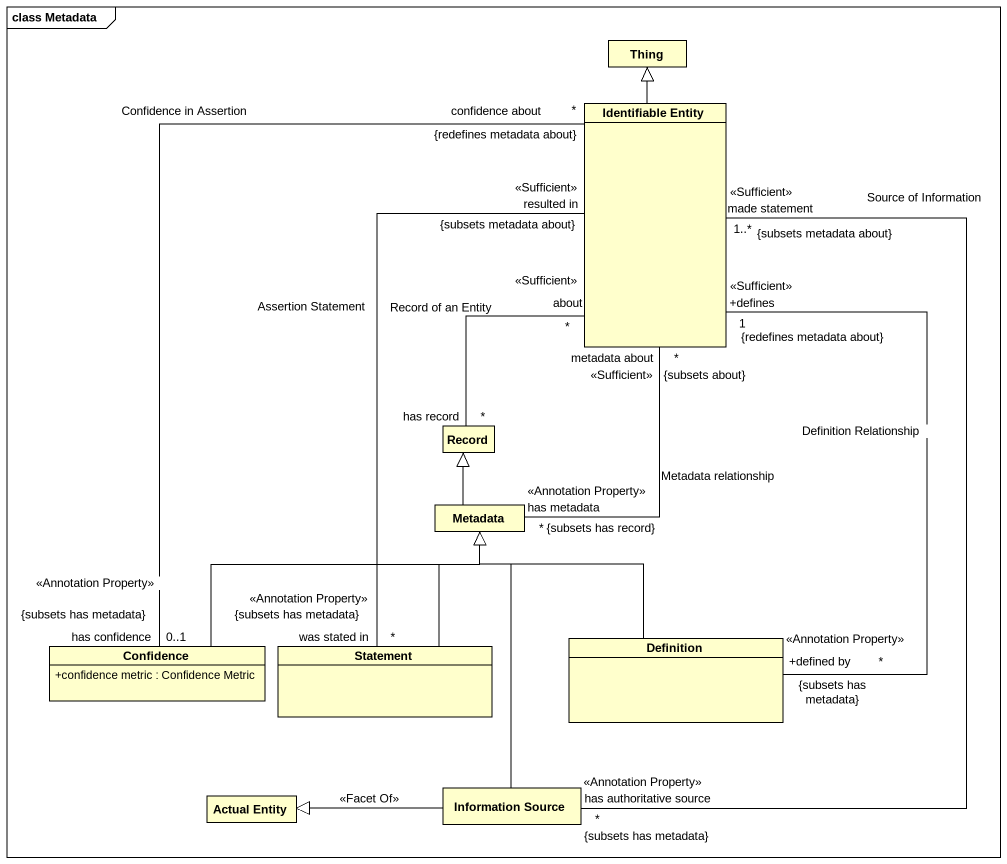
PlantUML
@startuml
mainframe class Metadata
hide circle
hide empty members
skinparam classAttributeIconSize 0
class Thing
class "Identifiable Entity" as Identifiable_Entity
class "Record" as Record_
class Metadata
class Definition
class Confidence {
  +confidence metric : Confidence Metric
}
class Statement
class "Information Source" as Information_Source
class "Actual Entity" as Actual_Entity
Identifiable_Entity -up-|> Thing
Identifiable_Entity "resulted in\n<<Sufficient>>\n{subsets metadata about}" -- "was stated in\n<<Annotation Property>>\n*\n{subsets has metadata}" Statement : Assertion Statement
Record_ "has record\n*" -up- "about\n<<Sufficient>>\n*" Identifiable_Entity : Record of an Entity
Metadata "has metadata\n<<Annotation Property>>\n*\n{subsets has record}" -up- "metadata about\n<<Sufficient>>\n*\n{subsets about}" Identifiable_Entity : Metadata relationship
Metadata -up-|> Record_
Definition "+defined by\n<<Annotation Property>>\n*\n{subsets has metadata}" -up- "+defines\n<<Sufficient>>\n1\n{redefines metadata about}" Identifiable_Entity : Definition Relationship
Definition -up-|> Metadata
Confidence "has confidence\n<<Annotation Property>>\n0..1\n{subsets has metadata}" -up- "confidence about\n*\n{redefines metadata about}" Identifiable_Entity : Confidence in Assertion
Confidence -right-|> Metadata
Statement -up-|> Metadata
Information_Source "has authoritative source\n<<Annotation Property>>\n*\n{subsets has metadata}" -up- "made statement\n<<Sufficient>>\n1..*\n{subsets metadata about}" Identifiable_Entity : Source of Information
Information_Source -up-|> Metadata
Information_Source -left-|> Actual_Entity : <<Facet Of>>
@enduml
